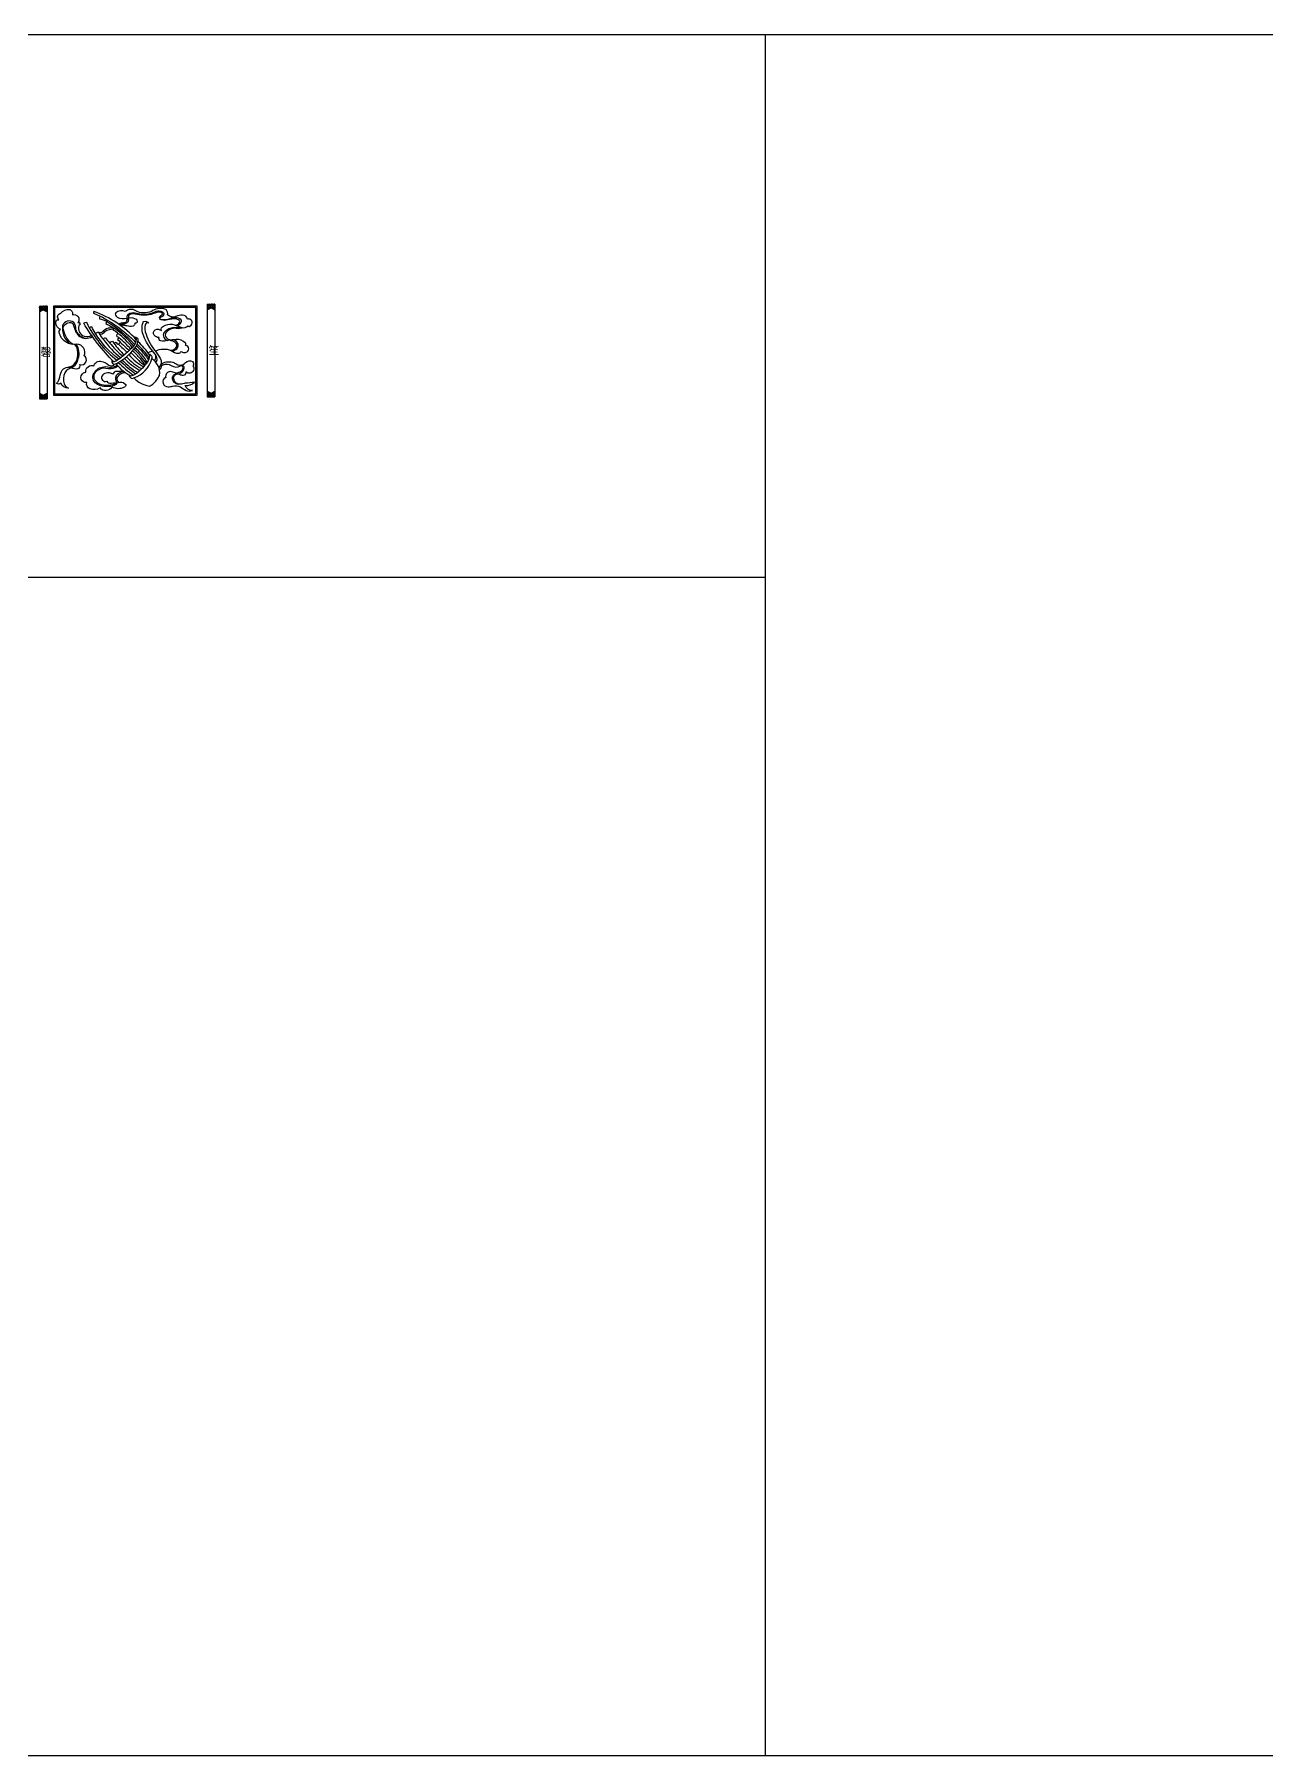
# Model space of a CAD drawing. Extents: x -66030 to 95157, y -13132 to 45879.
# Drawn here: x 6262 to 10970, y 1430 to 8010 of the extents above; entities that cross this region are included whole.
import ezdxf

# ---------------------------------------------------------------- set-up
doc = ezdxf.new("R2010")
doc.units = 0
doc.header["$LTSCALE"] = 100
doc.header["$MEASUREMENT"] = 0
for name, color, linetype in [('3', 11, 'CONTINUOUS'), ('4', 121, 'CONTINUOUS'), ('BH', 21, 'CONTINUOUS'), ('TEXT', 105, 'CONTINUOUS')]:
    doc.layers.add(name, color=color, linetype=linetype)
doc.styles.add('HZ', font='simhei.ttf')

# ---------------------------------------------------------------- blocks, each defined once
blk = doc.blocks.new('A$C3716098C')
at = {"layer": '3'}
for p, q in [((0, 355), (0, 0)), ((0, 355), (29, 355)), ((0, 355), (0, 345.4)), ((0, 345.4), (14.5, 352.7)), ((0, 340.4), (14.5, 347.7)), ((0, 337.9), (14.5, 345.2)), ((0, 335.9), (14.5, 343.1)), ((0, 333.4), (14.5, 340.7)), ((0, 340.4), (0, 337.9)), ((0, 335.9), (0, 333.4)), ((14.5, 352.7), (29, 345.4)), ((14.5, 347.7), (29, 340.4)), ((14.5, 345.2), (29, 337.9)), ((14.5, 343.1), (29, 335.9)), ((14.5, 340.7), (29, 333.4)), ((29, 355), (29, 0)), ((29, 355), (29, 345.4)), ((29, 340.4), (29, 337.9)), ((29, 335.9), (29, 333.4)), ((0, 21.6), (14.5, 14.3)), ((0, 19.1), (14.5, 11.9)), ((0, 17.1), (14.5, 9.8)), ((0, 14.6), (14.5, 7.3)), ((0, 9.6), (14.5, 2.3)), ((0, 0), (29, 0)), ((14.5, 14.3), (29, 21.6)), ((14.5, 11.9), (29, 19.1)), ((14.5, 9.8), (29, 17.1)), ((14.5, 7.3), (29, 14.6)), ((14.5, 2.3), (29, 9.6)), ((29, 19.1), (29, 21.6)), ((29, 14.6), (29, 17.1)), ((29, 0), (29, 9.6))]:
    blk.add_line(p, q, dxfattribs=at)
at = {"layer": 'BH'}
for p, q in [((6.3, 348.6), (0, 354.9)), ((5.6, 348.2), (0, 353.8)), ((4.8, 347.8), (0, 352.6)), ((4.1, 347.4), (0, 351.5)), ((3.3, 347.1), (0, 350.4)), ((2.6, 346.7), (0, 349.2)), ((1.8, 346.3), (0, 348.1)), ((1.1, 345.9), (0, 347)), ((0.3, 345.5), (0, 345.8)), ((7.1, 348.9), (1, 355)), ((7.8, 349.3), (2.2, 355)), ((8.6, 349.7), (3.3, 355)), ((9.3, 350.1), (4.4, 355)), ((10.1, 350.5), (5.6, 355)), ((10.9, 350.8), (6.7, 355)), ((11.6, 351.2), (7.8, 355)), ((12.4, 351.6), (8.9, 355)), ((13.1, 352), (10.1, 355)), ((13.9, 352.3), (11.2, 355)), ((14.9, 352.5), (12.3, 355)), ((17.1, 351.3), (13.5, 355)), ((19.4, 350.2), (14.6, 355)), ((21.7, 349.1), (15.7, 355)), ((23.9, 347.9), (16.9, 355)), ((26.2, 346.8), (18, 355)), ((28.5, 345.7), (19.1, 355)), ((29, 346.3), (20.3, 355)), ((29, 347.4), (21.4, 355)), ((29, 348.5), (22.5, 355)), ((29, 349.7), (23.7, 355)), ((29, 350.8), (24.8, 355)), ((29, 351.9), (25.9, 355)), ((29, 353), (27, 355)), ((29, 354.2), (28.2, 355)), ((8.5, 0), (0, 8.5)), ((7.4, 0), (0, 7.4)), ((6.2, 0), (0, 6.2)), ((5.1, 0), (0, 5.1)), ((4, 0), (0, 4)), ((2.8, 0), (0, 2.8)), ((1.7, 0), (0, 1.7)), ((0.6, 0), (0, 0.6)), ((9.6, 0), (0.1, 9.6)), ((10.8, 0), (2.3, 8.4)), ((11.9, 0), (4.6, 7.3)), ((13, 0), (6.9, 6.2)), ((14.2, 0), (9.1, 5)), ((15.3, 0), (11.4, 3.9)), ((16.4, 0), (13.7, 2.8)), ((17.6, 0), (15, 2.6)), ((18.7, 0), (15.7, 3)), ((19.8, 0), (16.5, 3.3)), ((21, 0), (17.2, 3.7)), ((22.1, 0), (18, 4.1)), ((23.2, 0), (18.7, 4.5)), ((24.3, 0), (19.5, 4.8)), ((25.5, 0), (20.3, 5.2)), ((26.6, 0), (21, 5.6)), ((27.7, 0), (21.8, 6)), ((28.9, 0), (22.5, 6.4)), ((29, 1), (23.3, 6.7)), ((29, 2.1), (24, 7.1)), ((29, 3.3), (24.8, 7.5)), ((29, 4.4), (25.5, 7.9)), ((29, 5.5), (26.3, 8.2)), ((29, 6.7), (27, 8.6)), ((29, 7.8), (27.8, 9)), ((29, 8.9), (28.5, 9.4))]:
    blk.add_line(p, q, dxfattribs=at)

msp = doc.modelspace()

# ---------------------------------------------------------------- linework, layer by layer
at = {"layer": '3', "color": 2}
for p, q in [((-66009.4, 8010), (95156.9, 8010)), ((9054, 8010), (9054, 1429.7)), ((-61048.5, 5934.5), (9054, 5934.5)), ((-66009.4, 1429.7), (95156.9, 1429.7))]:
    msp.add_line(p, q, dxfattribs=at)
at = {"layer": '4'}
for points in [[(6334.1, 6631.4), (6884.1, 6631.4), (6884.1, 6971.4), (6334.1, 6971.4)], [(6339.1, 6636.4), (6879.1, 6636.4), (6879.1, 6966.4), (6339.1, 6966.4)]]:
    msp.add_lwpolyline(points, close=True, dxfattribs=at)
for points in [[(6456.1, 6847.5, -0.280487), (6420.5, 6881.8, 0.153112), (6412, 6909, 0.508483), (6369.2, 6895.9, 0.264414), (6397.6, 6826.7, 0.264414)], [(6537.1, 6913.4, -0.076254), (6644.8, 6824.4)], [(6588.5, 6898.6, -0.222407), (6595.3, 6902.7, 0.021767), (6604.7, 6903.5, 0.122955), (6618.6, 6910.7, 0.298709), (6622, 6918.7, 0.103642), (6617.9, 6925.7, 0.103642)], [(6616.3, 6925.4, -0.295333), (6621, 6940.2, -0.238541), (6646.2, 6946, 0.11981), (6696.2, 6941.4, 0.074545), (6721.4, 6949.6, -0.165335), (6744.8, 6952.5, -0.309377), (6755.9, 6941.1, -0.216878), (6750.9, 6931.5, 0.05392), (6740.1, 6925.2, 0.05392)], [(6808.4, 6895.7, 0.132853), (6820.8, 6906.7, 0.277339), (6822.5, 6918.5, 0.239632), (6800.6, 6926.2, 0.141994), (6779.6, 6922.5, -0.119853), (6744.6, 6919.2)], [(6584.1, 6767.8, -0.088164), (6494.8, 6866.9, -0.088164)], [(6524, 6844.9, 0.062446), (6592.2, 6773.6)], [(6630, 6807.1, 0.04133), (6584.6, 6850.5, 0.04133)], [(6403.4, 6736.4, 0.26362), (6429.2, 6770.4, 0.238578), (6421.9, 6825.5, 0.238578)], [(6548.7, 6831.2, 0.037253), (6599.5, 6779.2)], [(6565.6, 6829.3, 0.048001), (6605.7, 6784.2)], [(6788, 6798.5, 0.112497), (6805.9, 6808.4, 0.227537), (6810.9, 6824.1, 0.250407), (6793.5, 6842.5, 0.250407)], [(6575, 6678.8, -0.298869), (6573.1, 6671.5, -0.191811), (6545.9, 6664.1, -0.166959), (6497.6, 6674.9, -0.360419), (6488.2, 6713.2, -0.229927), (6520.3, 6738.4, -0.119416), (6548.6, 6738.4, 0.205437), (6578.1, 6745.2)], [(6818.7, 6672.3, -0.34432), (6791.8, 6685.8, -0.43679), (6799.5, 6711.5, -0.054617), (6804, 6714.8)], [(6802.2, 6715.5, 0.099643), (6823.9, 6723.2, 0.236992), (6829.7, 6734.9, 0.288839), (6823, 6743.9, 0.288839)], [(6811.8, 6711.6, 0.076562), (6821.7, 6716.5, 0.26129), (6834.4, 6734.5, 0.267916), (6826.6, 6745.9, 0.267916)]]:
    msp.add_lwpolyline(points, format="xyb", dxfattribs=at)
for centre, radius, start, end in [((6382.2, 6606.5), 334.9, 39.4295, 56.54316), ((6377.1, 6598.8), 336.3, 39.67419, 52.8581), ((6769.3, 6860.6), 15.3, 124.42106, 194.04965), ((6782.5, 6866), 29.5, 197.96487, 244.97361), ((6797.1, 6839.9), 49.4, 94.83388, 137.54451), ((6792.6, 7055.9), 166.8, 270.11784, 279.40595), ((6788.4, 6938.3), 237.6, 222.53292, 240.62352), ((6792.7, 6934), 225.9, 221.02346, 239.7891), ((7342.6, 7489.3), 995.5, 224.31622, 226.18973), ((6488.9, 6622.5), 230.9, 40.0893, 50.36378), ((6576.6, 6715.1), 111.7, 33.98138, 54.69853), ((6530.3, 6666), 186.1, 29.18122, 51.52222), ((6557.5, 6691.9), 157.3, 43.2481, 53.49189), ((6040.1, 6271.5), 823.7, 36.97844, 39.88689), ((6712.4, 6778.3), 20.2, 84.44094, 139.75492), ((6603.3, 6683.3), 36.8, 86.97152, 142.60407), ((7010.7, 7219.4), 622.7, 227.50524, 234.53474), ((6808.5, 6967), 292, 223.71821, 238.68888), ((6781.2, 6933.1), 238.5, 222.65341, 240.84129), ((6820.5, 6923.2), 226.1, 222.34013, 232.57631), ((6791.9, 6854.4), 151.4, 213.37323, 225.37428), ((6438.2, 6577.4), 305.7, 34.76933, 40.89996), ((6592.7, 6694.4), 21.7, 149.01182, 224.92239)]:
    msp.add_arc(centre, radius, start, end, dxfattribs=at)
at = {"layer": 'TEXT'}
for points in [[(6406.2, 6735.1, 0.216682), (6377.8, 6716.8, 0.193383), (6375.2, 6674.1, 0.213973), (6391.8, 6657.7, -0.334548), (6363.2, 6676.2, -0.347999), (6346, 6676.5, 0.152572), (6353.8, 6685, 0.045042), (6362.4, 6715.5, -0.406632), (6401.7, 6737.3, 0.180059), (6428.8, 6732.4, 0.467164), (6435.6, 6747.5, 0.863378), (6451.9, 6781.7, 0.540573), (6423.9, 6825.9, -0.388632), (6357.3, 6866.1, -0.339783), (6361.6, 6882.6, -0.454102), (6346.3, 6917.4, -0.010628), (6354.9, 6919.2, -0.638922), (6362.2, 6943.7, -0.298891), (6397.1, 6957.8, -0.4145), (6406.9, 6937.6, -0.736787), (6428.3, 6908.9, -0.97393), (6432, 6897.2, 0.423551), (6451.5, 6856.3, 0.188208), (6480, 6859.7)], [(6565.3, 6758.4, -0.065968), (6450.2, 6906.5, -0.179435), (6460.6, 6909.5, 0.110188), (6577.7, 6763.5, 0.110188)], [(6512.6, 6933.1, 0.109986), (6510.3, 6923.1, -0.06399), (6537.1, 6913.4, 0.010906), (6534.5, 6904.8, -0.023211), (6561.5, 6889.4, -0.095381), (6551.1, 6887.4, 0.223535), (6524.8, 6875.7, -0.153761), (6515.4, 6869.3, 0.124607), (6507.4, 6869.2, -0.001933), (6505.8, 6871.8, -0.096371), (6494.8, 6866.9, -0.048633), (6480.6, 6891.7, 0.062872), (6471.6, 6888.7)], [(6651.1, 6842.9, 0.122558), (6488.6, 6950.9, 0.14813), (6488.2, 6944.7, -0.097835), (6648.7, 6832.2)], [(6724.5, 6798.8, -0.239415), (6783.9, 6801.4, 0.161662), (6811.9, 6791.1, 0.284099), (6822.3, 6798.3, 0.416643), (6847.6, 6799.3, 0.136078), (6851.6, 6807.8, 0.478067), (6839.2, 6820.4, 0.321897), (6838.6, 6830.2, 0.214766), (6803, 6843.7, -0.004517), (6772.3, 6840, -0.151672), (6744.8, 6838.9, -0.563747), (6738.2, 6851.1, -0.250114), (6719.4, 6860.1, -0.392786), (6723.6, 6880.7, -0.303137), (6746.9, 6877.8, -0.400682), (6755.6, 6894.3, -0.200106), (6788.5, 6902.1, -0.027949), (6824.2, 6889.6, 0.295526), (6848.8, 6895.7, 0.568684), (6856, 6894.9, 0.384243), (6864, 6912, 0.482722), (6846.3, 6921.1, 0.366099), (6827.5, 6936.9, 0.137432), (6802.6, 6931.4, -0.297436), (6770.6, 6937.4, 0.238341), (6764.7, 6957.9, 0.193445), (6732.4, 6960.5, 0.104818), (6708.9, 6950.9, -0.23325), (6649.3, 6953.2, 0.345494), (6608.8, 6950.4, 0.297853), (6572.9, 6945.6, 0.38246), (6571.8, 6937.1, 0.230633), (6587.3, 6925.4, 0.093567), (6624.5, 6927, -0.188598), (6650.4, 6921.2, -0.08332), (6654.8, 6912.4, -0.550787), (6646.1, 6906, -0.36297), (6639.1, 6895, -0.147263), (6614.8, 6895.6, -0.008746), (6601.5, 6898.2, 0.166695), (6592.5, 6895.7)], [(6613.5, 6925.1, -0.064919), (6615.6, 6920.9, -0.315547), (6609.3, 6909.2, -0.084577), (6593.7, 6905.6, 0.159209), (6584.7, 6901.3, 0.159209)], [(6801.5, 6898.1, 0.214472), (6816.7, 6908, 0.235415), (6814.9, 6917.6, 0.103964), (6802.2, 6922.3, 0.059513), (6770.7, 6918.4, -0.155627), (6747.2, 6918.3, -0.511933), (6741.1, 6931.8, 0.024705), (6748.6, 6937.9, 0.351289), (6751.5, 6941.4, 0.309424), (6743.7, 6947.8, 0.195845), (6729.1, 6946.4, 0.015848), (6707.5, 6939.3, -0.082458), (6677.1, 6936.3, -0.015993), (6646.4, 6940.8, 0.228296), (6625.1, 6937.4, 0.356559), (6621.3, 6926.3)], [(6724.6, 6757.9, 0.376099), (6730.2, 6773.3, 0.102633), (6712.9, 6799.9, -0.067099), (6679.7, 6856.1, -0.184481), (6677, 6908.8, -0.133998), (6678.9, 6912.7, -0.263999), (6698.9, 6906.5, 0.449914), (6686, 6902.4, 0.201707), (6688.2, 6864.1, 0.101196), (6727, 6795.8, -0.068228), (6746.4, 6763.2, -0.169432), (6737.5, 6735.5)], [(6409.5, 6824.9, -0.194774), (6373, 6880.6, -0.308161), (6378.9, 6901.5, -0.16686), (6400.5, 6908.7, -0.302635), (6410.5, 6900.9, 0.044878), (6420.5, 6872.2, 0.252421), (6456.1, 6847.5, 0.118456), (6483.4, 6854.9, 0.118456)], [(6507.4, 6869.2, 0.004378), (6511.2, 6863.3, 0.101421), (6524, 6844.9, -0.008726), (6532.8, 6851.3, 0.039025), (6548.7, 6831.2, 0.010192), (6560, 6837.2, 0.00924), (6565.6, 6829.3, -0.012863), (6572.3, 6833.3, 0.022224), (6578, 6827.5, 0.286647), (6584.9, 6824.9, 0.006575), (6616, 6793.3)], [(6511.2, 6863.3, 0.145062), (6528, 6870.6, -0.133768), (6543.4, 6881, -0.014647), (6566.5, 6886.1)], [(6643.9, 6850.7, -0.569284), (6651.1, 6851.5, -0.196604), (6642.3, 6820.9, -0.0793), (6573.5, 6760.9, -0.108617), (6557.5, 6757.9, 0.421811), (6567.4, 6749.7, 0.078068), (6582.4, 6755.4, 0.091427), (6642.9, 6808.4, 0.196898), (6658.7, 6842.5, 0.442303), (6651.2, 6849.4, 0.442303)], [(6561.5, 6889.4, -0.030048), (6566.8, 6885.9, 0.080714), (6561, 6880.4, -0.160698), (6580.2, 6866.9, 0.200221), (6575.8, 6857.4, -0.008996), (6584.6, 6850.5, 0.148772), (6579.7, 6843.5, 0.013365), (6624.1, 6801.1)], [(6828.2, 6888.6, -0.190074), (6808.9, 6885.2, 0.264083), (6767.6, 6873.5, 0.29434), (6762.2, 6855.2, 0.179397), (6782.1, 6841.1, 0.179397)], [(6393.3, 6738.5, 0.234615), (6418.7, 6755.9, 0.173717), (6427.7, 6794, 0.181367), (6416.1, 6824.9)], [(6781.7, 6802.4, 0.190137), (6800.6, 6809.4, 0.294409), (6806, 6825.1, 0.126463), (6791.3, 6836.9, 0.036267), (6778.2, 6840.7)], [(6603.3, 6720.1, 0.067141), (6576, 6721.2, 0.360643), (6561.9, 6710.9, 0.212572), (6535.5, 6715.4, 0.252441), (6519.9, 6704, 0.712763), (6538, 6684.5, 0.353825), (6555.7, 6676.6, 0.014102), (6590, 6680.9, -0.213705), (6610.8, 6671.8, -0.265563), (6605.5, 6661, -0.239034), (6557.9, 6661.5, -0.224072), (6536.2, 6648.8, -0.336003), (6512.5, 6658.7, -0.253509), (6473.3, 6655.2, -0.382734), (6461.6, 6679.1, -0.320105), (6440.3, 6690.7, -0.468369), (6458.1, 6718.8, -0.57731), (6489.1, 6742.4, -0.453164), (6518.8, 6759.8, -0.115075), (6541.4, 6748.8, 0.235862), (6561.1, 6744, 0.267349), (6568.1, 6749.8)], [(6571.1, 6678.3, -0.388062), (6567.3, 6673, -0.173251), (6511.4, 6672.7, -0.220417), (6490.7, 6694.3, -0.380614), (6511.4, 6730.4, -0.201172), (6535, 6734.6, 0.157168), (6571.8, 6736.6, 0.100419), (6580.5, 6742.6)], [(6611.4, 6715.7, 0.312027), (6576.7, 6696.7, 0.275846), (6584.9, 6680.2, 0.275846)], [(6739.5, 6728.1, 0.151644), (6747.3, 6739.5, -0.369846), (6753.7, 6746.4, -0.237828), (6784.4, 6744.5, 0.289323), (6820.5, 6742.6, 0.088808), (6839.5, 6756.2, -0.290498), (6866.4, 6760, -0.416354), (6866.6, 6743.3, -0.40206), (6869.4, 6725.5, -0.518899), (6840.2, 6719.4, -0.39755), (6830.7, 6706.1, -0.147173), (6816.7, 6709.2, 0.078569), (6781.3, 6721, 0.490393), (6763.5, 6698.5, 0.850505), (6773, 6663.2, 0.104395), (6789.6, 6665.8, -0.168303), (6819.8, 6662.8, 0.013538), (6841.4, 6648.6, 0.168388), (6865.3, 6648.8, -0.339846), (6837.7, 6668.2, 0.212684), (6873.7, 6680.4, -0.031014), (6838.3, 6676.1, -0.015422), (6818.7, 6672.3, -0.357383), (6794.1, 6693.1, -0.455646), (6810, 6712.4)], [(6744.3, 6748.6, -0.225118), (6790.7, 6756.8, -0.004899), (6803.7, 6750.4, 0.274562), (6830.6, 6748.6, 0.274562)]]:
    msp.add_lwpolyline(points, format="xyb", dxfattribs=at)
msp.add_lwpolyline([(6659.7, 6720.4, -0.168291), (6623.8, 6703.3, 0.128216), (6635.1, 6694.4, 0.015656), (6641.9, 6696.8, 0.159123), (6700, 6665.5, 0.1328), (6714, 6673.4, 0.099543), (6740.4, 6706.6, 0.289912), (6710.2, 6770.2, 0.01538), (6712.1, 6777.1, 0.082776), (6702.9, 6787.7, -0.07162), (6696.4, 6762.4, -0.086454)], format="xyb", close=True, dxfattribs=at)
for centre, radius, start, end in [((6596.4, 6819), 14.1, 111.53042, 155.96133), ((6424, 6571.1), 342.9, 36.30094, 47.73952), ((6489.1, 6643.7), 255, 33.26618, 48.59776), ((6696.3, 6777.7), 29.5, 327.06485, 11.8903), ((6564.9, 6760.3), 7.81, 142.78929, 198.37997), ((6707.4, 6857.2), 171, 218.28044, 243.31469), ((6824.8, 6991.8), 338.5, 224.27748, 237.06374), ((6609.6, 6795.4), 103.7, 288.20047, 345.97654)]:
    msp.add_arc(centre, radius, start, end, dxfattribs=at)

# ---------------------------------------------------------------- block references
at = {"layer": '4'}
for p in [(6922.1, 6623.9), (6280.9, 6616.4)]:
    msp.add_blockref('A$C3716098C', p, dxfattribs=at)

# ---------------------------------------------------------------- texts
at = {"layer": 'TEXT', "char_height": 30.6, "attachment_point": 4, "style": 'HZ'}
for s, insert in [('磬', (6285.8, 6793.7)), ('笙', (6927, 6801.2))]:
    msp.add_mtext(s, dxfattribs=dict(at, insert=insert))

doc.saveas('drawing.dxf')
